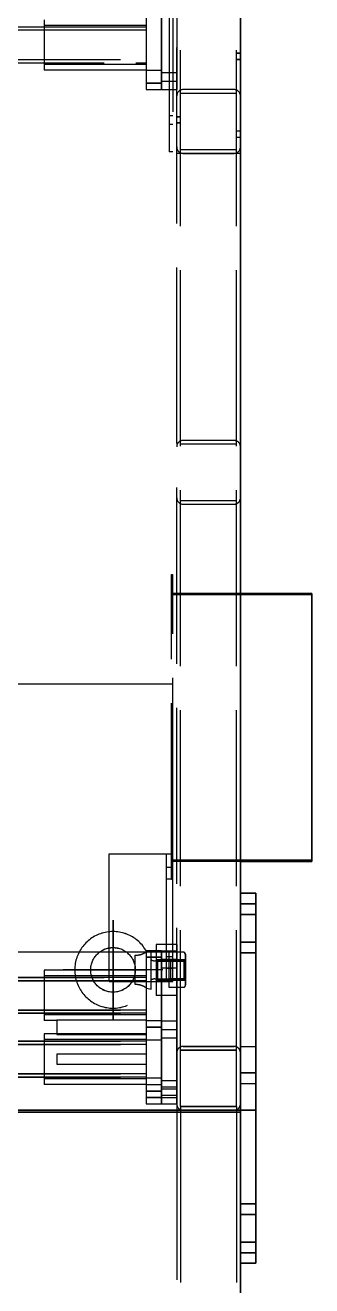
# Model space of a CAD drawing. Header units: millimetres. Extents: x -73083 to 81340, y -6859 to 6812.
# Drawn here: x -62940 to -62715, y 498 to 1486 of the extents above; entities that cross this region are included whole.
import ezdxf

# ---------------------------------------------------------------- set-up
doc = ezdxf.new("R2010")
doc.units = ezdxf.units.MM
doc.linetypes.add('AM_ISO02W050', pattern=[7.5, 6, -1.5])
doc.linetypes.add('AM_ISO08W050', pattern=[18, 12, -1.5, 3, -1.5])
doc.layers.add('AM_7', color=2, linetype='AM_ISO08W050', lineweight=25)
doc.layers.add('AM_HID', color=1, linetype='AM_ISO02W050', lineweight=25)

msp = doc.modelspace()

# ---------------------------------------------------------------- linework, layer by layer
at = {"color": 7, "lineweight": 35, "ltscale": 23}
for p, q in [((-62771.43766, 2585.75543), (-62771.43766, 635.75543)), ((-62715.44548, 1040.77838), (-62771.44548, 1040.77844)), ((-62715.44548, 830.77838), (-62715.44548, 1040.77838)), ((-62715.44548, 830.77838), (-62771.44548, 830.77844)), ((-62771.44548, 805.77398), (-62759.44548, 805.77398)), ((-62759.44792, 805.76336), (-62759.42985, 805.76336)), ((-62759.44548, 805.77398), (-62759.44548, 635.77398)), ((-62759.42985, 685.76336), (-62759.42985, 805.76336)), ((-62759.44499, 685.76416), (-62759.43229, 685.76416)), ((-62759.44352, 685.77136), (-62759.44352, 635.7713)), ((-62759.43229, 515.76422), (-62759.43229, 685.76416)), ((-62759.43034, 635.76348), (-62759.43034, 685.76348)), ((-63016.43766, 635.75653), (-62771.43766, 635.75653)), ((-63016.43766, 635.75543), (-62771.43766, 635.75543)), ((-63016.43766, 634.25653), (-62771.43766, 634.25653)), ((-62771.44548, 635.77398), (-62759.44548, 635.77398)), ((-62771.43913, -64.23774), (-62771.43913, 634.25604)), ((-62771.43766, 634.25653), (-62771.43766, 635.75653)), ((-62759.44303, 635.77105), (-62759.44303, 515.77105)), ((-62771.44303, 515.77105), (-62759.44303, 515.77105)), ((-62759.44499, 515.76422), (-62759.43229, 515.76422))]:
    msp.add_line(p, q, dxfattribs=at)
at = {"layer": 'AM_7', "ltscale": 23}
for p, q in [((-62871.44352, 784.76721), (-62871.44352, 706.76721)), ((-62871.42936, 784.77722), (-62871.42936, 706.77722)), ((-62832.44352, 745.76721), (-62910.44352, 745.76721)), ((-62832.42936, 745.77722), (-62910.42936, 745.77722))]:
    msp.add_line(p, q, dxfattribs=at)
at = {"layer": 'AM_HID', "ltscale": 23}
for p, q in [((-62821.44548, 640.77941), (-62821.44499, 2750.78399)), ((-62818.44548, 638.77947), (-62818.44499, 2752.78399)), ((-62774.44548, 638.77947), (-62774.44499, 2752.78399)), ((-62827.45182, 2187.04571), (-62827.45182, 1387.04571)), ((-62824.45182, 1728.77349), (-62824.45182, 1387.04571)), ((-62833.44011, 1555.77935), (-62833.44011, 1435.77935)), ((-62833.42546, 1555.75567), (-62833.42595, 1435.75567)), ((-62821.44011, 1555.77935), (-62821.44011, 1435.77935)), ((-62821.42546, 1555.75555), (-62821.42595, 1435.75555)), ((-62845.44645, 1550.75701), (-62845.44694, 1440.75701)), ((-62833.44694, 1440.75701), (-62833.44645, 1550.75701)), ((-62845.4655, 1482.27069), (-64038.4655, 1482.27069)), ((-62845.46403, 1482.25714), (-64038.46403, 1482.26458)), ((-62845.4655, 1484.77069), (-63016.44011, 1484.77069)), ((-62845.46403, 1484.75714), (-63016.43766, 1484.75811)), ((-62925.44694, 1490.50762), (-62925.44694, 1470.7575)), ((-62845.44694, 1486.10711), (-62925.44694, 1486.1076)), ((-62845.44352, 1486.10577), (-62925.44352, 1486.10626)), ((-62845.4655, 1484.77069), (-62845.4655, 1484.75518)), ((-62845.46403, 1484.75714), (-62845.46403, 1456.75714)), ((-62845.44694, 1486.10711), (-62845.44694, 1470.75701)), ((-62925.44694, 1470.7575), (-62925.44694, 1451.00762)), ((-62845.44694, 1470.75701), (-62845.44694, 1455.40704)), ((-62774.44499, 1464.22979), (-62771.44499, 1464.22979)), ((-62771.44255, 1464.23419), (-62774.44255, 1464.23419)), ((-64038.4655, 1459.27069), (-62845.4655, 1459.27069)), ((-64038.46403, 1459.26458), (-62845.46403, 1459.25714)), ((-63198.4655, 1456.77069), (-62845.4655, 1456.77069)), ((-63016.43766, 1456.75811), (-62845.46403, 1456.75714)), ((-62845.44694, 1455.40704), (-62925.44694, 1455.40753)), ((-62845.44352, 1455.4057), (-62925.44352, 1455.40618)), ((-62774.44499, 1459.3128), (-62771.44499, 1459.3128)), ((-62771.44255, 1459.31719), (-62774.44255, 1459.31719)), ((-62845.44694, 1451.00714), (-62925.44694, 1451.00762)), ((-62845.44352, 1451.00579), (-62925.44352, 1451.00628)), ((-62833.44694, 1450.75701), (-62845.44694, 1450.75714)), ((-62833.44694, 1450.75701), (-62845.44694, 1450.75701)), ((-62833.44401, 1450.75567), (-62845.44401, 1450.75567)), ((-62833.44352, 1450.75567), (-62845.44352, 1450.75579)), ((-62833.44011, 1449.10284), (-62821.44011, 1449.10284)), ((-62833.44011, 1449.10272), (-62821.44011, 1449.10272)), ((-62833.42595, 1449.07916), (-62821.42595, 1449.07904)), ((-62833.42595, 1449.07916), (-62821.42595, 1449.07916)), ((-62845.44694, 1440.75714), (-62833.44694, 1440.75701)), ((-62833.44694, 1440.75701), (-62845.44694, 1440.75714)), ((-62845.44694, 1440.75701), (-62845.44694, 1435.75701)), ((-62833.44694, 1440.75701), (-62845.44694, 1440.75701)), ((-62833.44694, 1440.75701), (-62845.44694, 1440.75701)), ((-62845.44694, 1435.75701), (-62833.44694, 1435.75701)), ((-62845.44401, 1440.75579), (-62833.44401, 1440.75567)), ((-62833.44401, 1440.75567), (-62845.44401, 1440.75579)), ((-62833.44401, 1440.75567), (-62845.44401, 1440.75567)), ((-62833.44401, 1440.75567), (-62845.44401, 1440.75567)), ((-62833.44694, 1435.75701), (-62833.44694, 1440.75701)), ((-62833.44011, 1442.45574), (-62821.44011, 1442.45574)), ((-62833.44011, 1442.45562), (-62821.44011, 1442.45562)), ((-62833.44011, 1435.77935), (-62821.44011, 1435.77935)), ((-62833.42595, 1442.43218), (-62821.42595, 1442.43206)), ((-62833.42595, 1442.43218), (-62821.42595, 1442.43206)), ((-62833.42595, 1435.75567), (-62821.42595, 1435.75555)), ((-62774.4445, 1432.77813), (-62818.4445, 1432.77801)), ((-62776.4445, 1435.77813), (-62816.4445, 1435.77801)), ((-62827.45182, 1415.54571), (-62824.45182, 1415.54571)), ((-62827.44792, 1415.54644), (-62824.44792, 1415.54644)), ((-62827.4445, 1415.54705), (-62824.4445, 1415.54705)), ((-62827.44108, 1415.54779), (-62824.44108, 1415.54779)), ((-62818.44499, 1414.50189), (-62821.44499, 1414.50189)), ((-62821.44401, 1414.50494), (-62818.44694, 1414.50494)), ((-62821.44352, 1414.50555), (-62818.44352, 1414.50555)), ((-62821.44255, 1414.50628), (-62818.44255, 1414.50628)), ((-62827.45182, 1408.54571), (-62824.45182, 1408.54571)), ((-62827.44792, 1408.54644), (-62824.44792, 1408.54644)), ((-62827.4445, 1408.54705), (-62824.4445, 1408.54705)), ((-62827.44108, 1408.54779), (-62824.44108, 1408.54779)), ((-62818.44499, 1409.58489), (-62821.44499, 1409.58489)), ((-62821.44401, 1409.58795), (-62818.44694, 1409.58795)), ((-62821.44352, 1409.58856), (-62818.44352, 1409.58856)), ((-62821.44255, 1409.58929), (-62818.44255, 1409.58929)), ((-62771.4445, 1403.23651), (-62774.4445, 1403.23651)), ((-62771.44499, 1403.23638), (-62774.44401, 1403.23638)), ((-62771.44596, 1403.23626), (-62774.44352, 1403.23626)), ((-62771.44645, 1403.23614), (-62774.44303, 1403.23614)), ((-62771.4445, 1398.31951), (-62774.4445, 1398.31951)), ((-62771.44499, 1398.31939), (-62774.44401, 1398.31939)), ((-62771.44596, 1398.31927), (-62774.44352, 1398.31927)), ((-62771.44645, 1398.31915), (-62774.44303, 1398.31915)), ((-62824.45182, 1387.04571), (-62827.45182, 1387.04571)), ((-62816.44206, 1385.77691), (-62821.44206, 1385.77691)), ((-62818.4445, 1388.77801), (-62774.4445, 1388.77813)), ((-62816.4445, 1385.77801), (-62776.4445, 1385.77813)), ((-62776.44206, 1385.77691), (-62816.44206, 1385.77691)), ((-62771.44206, 1385.77691), (-62776.44206, 1385.77691)), ((-62774.44499, 1157.77917), (-62818.44499, 1157.77917)), ((-62774.43376, 1157.76428), (-62818.43376, 1157.76428)), ((-62776.44499, 1160.77917), (-62816.44499, 1160.77917)), ((-62776.43376, 1160.76428), (-62816.43376, 1160.76428)), ((-62818.44499, 1113.77917), (-62774.44499, 1113.77917)), ((-62818.43376, 1113.76428), (-62774.43376, 1113.76428)), ((-62816.44499, 1110.77917), (-62776.44499, 1110.77917)), ((-62816.43376, 1110.76428), (-62776.43376, 1110.76428)), ((-62825.44548, 1055.77838), (-62824.44548, 1055.77838)), ((-62825.44548, 816.77838), (-62825.44548, 1055.77838)), ((-62824.44548, 836.68963), (-62824.44548, 1055.77838)), ((-62715.44548, 1039.77838), (-62825.44548, 1039.77844)), ((-62771.44548, 1040.77844), (-62824.44548, 1040.77844)), ((-62824.43815, 969.63439), (-63016.43815, 969.63439)), ((-62874.43766, 736.68963), (-62874.43766, 836.68963)), ((-62874.43766, 836.68963), (-62824.43766, 836.68963)), ((-62829.43815, 736.68963), (-62829.43766, 836.68963)), ((-62715.44548, 831.77838), (-62825.44548, 831.77844)), ((-62771.44548, 830.77844), (-62824.44548, 830.77844)), ((-62824.43766, 736.68963), (-62824.43766, 836.68963)), ((-62829.43815, 826.18963), (-62824.43815, 826.18963)), ((-62829.43815, 817.18963), (-62824.43815, 817.18963)), ((-62825.44548, 816.77838), (-62824.44548, 816.77838)), ((-62771.44548, 805.77398), (-62771.44548, 635.77398)), ((-62771.44548, 797.46191), (-62759.44548, 797.46191)), ((-62759.42985, 797.45135), (-62771.42985, 797.45135)), ((-62771.44548, 789.08593), (-62759.44548, 789.08593)), ((-62759.42985, 789.07537), (-62771.42985, 789.07537)), ((-62821.46403, 765.77728), (-62837.46403, 765.77728)), ((-62837.46403, 765.77728), (-62837.46403, 725.77728)), ((-62821.46403, 765.77728), (-62821.46403, 725.77728)), ((-62771.44548, 767.46191), (-62759.44548, 767.46191)), ((-62759.42985, 767.45135), (-62771.42985, 767.45135)), ((-62824.43815, 759.63439), (-63016.43815, 759.63439)), ((-62853.94352, 734.25512), (-62853.94352, 757.27935)), ((-62853.92936, 734.26507), (-62853.92936, 757.28936)), ((-62845.44499, 760.77929), (-62845.44499, 755.77929)), ((-62833.44499, 760.77929), (-62845.44499, 760.77929)), ((-62845.44499, 755.77929), (-62845.44499, 645.77929)), ((-62845.44499, 755.77929), (-62833.44499, 755.77929)), ((-62833.44499, 755.77923), (-62845.44499, 755.77923)), ((-62833.44499, 755.77911), (-62845.44499, 755.77911)), ((-62833.44499, 755.77911), (-62845.44499, 755.77911)), ((-62833.44108, 755.77069), (-62845.44108, 755.77069)), ((-62833.44108, 755.77062), (-62845.44108, 755.77062)), ((-62833.44108, 755.77062), (-62845.44108, 755.77062)), ((-62845.44108, 755.77056), (-62833.44108, 755.77056)), ((-62845.10075, 760.12237), (-62841.44352, 760.76721)), ((-62845.08659, 760.13238), (-62841.42936, 760.77722)), ((-62841.44352, 730.76721), (-62841.44352, 760.76721)), ((-62841.42936, 730.77722), (-62841.42936, 760.77722)), ((-62837.46403, 752.69476), (-62821.46403, 752.69476)), ((-62837.46159, 752.68475), (-62821.46159, 752.68475)), ((-62836.44352, 753.76721), (-62836.44352, 737.76721)), ((-62836.44352, 753.76721), (-62836.44352, 737.76721)), ((-62836.44352, 753.76721), (-62815.52604, 753.76721)), ((-62836.42936, 753.77722), (-62836.42936, 737.77722)), ((-62836.42936, 753.77722), (-62836.42936, 737.77722)), ((-62836.42936, 753.77722), (-62815.51188, 753.77722)), ((-62833.44499, 760.77929), (-62821.44499, 760.77929)), ((-62833.44499, 760.77929), (-62833.44499, 640.77923)), ((-62833.44499, 755.77929), (-62833.44499, 760.77929)), ((-62833.44499, 645.77929), (-62833.44499, 755.77929)), ((-62833.44499, 754.10278), (-62821.44499, 754.10272)), ((-62833.44499, 754.10266), (-62821.44499, 754.10266)), ((-62833.42546, 760.77056), (-62833.42546, 640.77056)), ((-62833.42546, 754.09417), (-62821.42546, 754.09417)), ((-62833.42546, 754.09411), (-62821.42546, 754.09411)), ((-62829.43815, 756.18963), (-62824.43815, 756.18963)), ((-62827.44352, 752.69543), (-62827.44352, 759.62365)), ((-62815.5153, 759.62365), (-62827.44352, 759.62365)), ((-62826.361, 752.68475), (-62827.44352, 753.76721)), ((-62827.44352, 738.83905), (-62827.44352, 752.69543)), ((-62815.5153, 752.69543), (-62827.44352, 752.69543)), ((-62815.5153, 752.69543), (-62827.44303, 752.69543)), ((-62827.42936, 752.70544), (-62827.42936, 759.63366)), ((-62815.50114, 759.63366), (-62827.42936, 759.63366)), ((-62826.34684, 752.69476), (-62827.42936, 753.77722)), ((-62827.42936, 738.84906), (-62827.42936, 752.70544)), ((-62815.50114, 752.70544), (-62827.42936, 752.70544)), ((-62815.50114, 752.70544), (-62827.42936, 752.70544)), ((-62826.361, 752.68475), (-62826.361, 745.76721)), ((-62826.361, 752.68475), (-62815.52604, 752.68475)), ((-62826.34684, 752.69476), (-62826.34684, 745.77722)), ((-62826.34684, 752.69476), (-62815.51188, 752.69476)), ((-62821.44792, 760.77056), (-62821.42546, 760.77056)), ((-62821.44499, 760.77929), (-62821.44499, 640.77923)), ((-62821.42546, 760.77056), (-62821.42546, 640.77056)), ((-62815.52604, 737.76721), (-62815.52604, 753.76721)), ((-62815.52604, 737.76721), (-62815.52604, 753.76721)), ((-62814.44352, 752.68475), (-62815.52604, 753.76721)), ((-62815.52604, 752.68475), (-62814.44352, 753.76721)), ((-62815.52604, 745.76721), (-62815.52604, 752.68475)), ((-62814.44352, 757.76721), (-62815.5153, 759.62365)), ((-62815.51188, 737.77722), (-62815.51188, 753.77722)), ((-62815.51188, 737.77722), (-62815.51188, 753.77722)), ((-62814.42936, 752.69476), (-62815.51188, 753.77722)), ((-62815.51188, 752.69476), (-62814.42936, 753.77722)), ((-62815.51188, 745.77722), (-62815.51188, 752.69476)), ((-62814.42936, 757.77722), (-62815.50114, 759.63366)), ((-62814.44352, 757.76721), (-62814.44352, 756.15954)), ((-62814.44352, 756.15954), (-62814.44352, 745.76721)), ((-62814.44352, 752.68475), (-62814.44352, 738.84973)), ((-62814.42936, 757.77722), (-62814.42936, 756.16955)), ((-62814.42936, 756.16955), (-62814.42936, 745.77722)), ((-62814.42936, 752.69476), (-62814.42936, 738.85974)), ((-62771.44548, 759.08593), (-62759.44548, 759.08593)), ((-62759.42985, 759.07537), (-62771.42985, 759.07537)), ((-62925.44499, 745.52917), (-62925.44499, 725.77923)), ((-62845.44499, 745.52917), (-62925.44499, 745.52917)), ((-62845.44499, 741.12921), (-62925.44499, 741.12921)), ((-62845.44108, 745.52062), (-62925.44108, 745.52062)), ((-62845.44108, 741.1206), (-62925.44108, 741.1206)), ((-62833.44499, 745.77923), (-62845.44499, 745.77923)), ((-62833.44499, 745.77911), (-62845.44499, 745.77911)), ((-62845.44499, 741.12921), (-62845.44499, 725.77923)), ((-62833.44108, 745.77062), (-62845.44108, 745.77062)), ((-62833.44108, 745.77062), (-62845.44108, 745.77062)), ((-62833.44499, 747.45574), (-62821.44499, 747.45574)), ((-62833.44499, 747.45562), (-62821.44499, 747.45562)), ((-62833.42546, 747.44714), (-62821.42546, 747.44714)), ((-62833.42546, 747.44708), (-62821.42546, 747.44708)), ((-62829.43815, 747.18963), (-62824.43815, 747.18963)), ((-62826.361, 745.76727), (-62826.361, 738.84973)), ((-62826.34684, 745.77722), (-62826.34684, 738.85974)), ((-62815.52604, 738.84973), (-62815.52604, 745.76727)), ((-62815.51188, 738.85974), (-62815.51188, 745.77722)), ((-62814.44352, 745.76721), (-62814.44352, 735.37493)), ((-62814.42936, 745.77722), (-62814.42936, 735.38494)), ((-62845.46843, 739.75708), (-64038.46843, 739.76452)), ((-64038.46843, 737.26452), (-62845.46843, 737.25708)), ((-62845.46843, 737.25708), (-64038.46843, 737.26452)), ((-62845.4655, 739.77062), (-64038.4655, 739.77062)), ((-64038.4655, 737.27062), (-62845.4655, 737.27062)), ((-62845.4655, 737.27062), (-64038.4655, 737.27062)), ((-63016.44011, 739.77062), (-62845.4655, 739.77062)), ((-63016.43766, 739.75817), (-62845.46843, 739.75708)), ((-62874.43766, 736.68963), (-62824.43766, 736.68963)), ((-62845.46843, 739.75708), (-62845.46891, 711.75708)), ((-62845.4655, 739.77062), (-62845.4655, 739.75524)), ((-62845.10075, 731.4121), (-62841.44352, 730.76721)), ((-62845.08659, 731.42211), (-62841.42936, 730.77722)), ((-62837.46403, 738.85974), (-62821.46403, 738.85974)), ((-62837.46159, 738.84973), (-62821.46159, 738.84973)), ((-62836.44352, 737.76721), (-62815.52604, 737.76721)), ((-62836.42936, 737.77722), (-62815.51188, 737.77722)), ((-62826.361, 738.84973), (-62827.44352, 737.76721)), ((-62827.44352, 731.91082), (-62827.44352, 738.83905)), ((-62815.5153, 738.83905), (-62827.44352, 738.83905)), ((-62815.5153, 731.91082), (-62827.44352, 731.91082)), ((-62815.5153, 738.83905), (-62827.44303, 738.83905)), ((-62826.34684, 738.85974), (-62827.42936, 737.77722)), ((-62827.42936, 731.92083), (-62827.42936, 738.84906)), ((-62815.50114, 738.84906), (-62827.42936, 738.84906)), ((-62815.50114, 738.84906), (-62827.42936, 738.84906)), ((-62815.50114, 731.92083), (-62827.42936, 731.92083)), ((-62826.361, 738.84973), (-62815.52604, 738.84973)), ((-62826.34684, 738.85974), (-62815.51188, 738.85974)), ((-62814.44352, 738.84973), (-62815.52604, 737.76721)), ((-62815.52604, 738.84973), (-62814.44352, 737.76721)), ((-62814.44352, 733.76721), (-62815.5153, 731.91082)), ((-62814.42936, 738.85974), (-62815.51188, 737.77722)), ((-62815.51188, 738.85974), (-62814.42936, 737.77722)), ((-62814.42936, 733.77722), (-62815.50114, 731.92083)), ((-62814.44352, 735.37493), (-62814.44352, 733.76721)), ((-62814.42936, 735.38494), (-62814.42936, 733.77722)), ((-62925.44499, 725.77923), (-62925.44499, 706.02917)), ((-62845.44499, 725.77923), (-62845.44499, 710.42919)), ((-62821.46403, 725.77728), (-62837.46403, 725.77728)), ((-64038.46891, 714.26452), (-62845.46891, 714.25708)), ((-62845.46891, 714.25708), (-64038.46891, 714.26452)), ((-64038.46891, 711.76452), (-62845.46891, 711.75708)), ((-64038.4655, 714.27062), (-62845.4655, 714.27062)), ((-62845.4655, 714.27062), (-64038.4655, 714.27062)), ((-64038.4655, 711.77062), (-62845.4655, 711.77062)), ((-62845.4655, 711.77062), (-64038.4655, 711.77062)), ((-62845.46891, 711.75708), (-63016.43766, 711.75817)), ((-62845.44499, 710.42919), (-62925.44499, 710.42919)), ((-62915.44499, 706.02917), (-62925.44499, 706.02917)), ((-62845.44108, 710.42065), (-62925.44108, 710.42065)), ((-62915.44108, 706.02062), (-62925.44108, 706.02062)), ((-62845.44499, 706.43853), (-62915.44499, 706.43853)), ((-62915.44499, 706.43853), (-62915.44499, 695.11993)), ((-62845.44499, 706.43847), (-62915.44499, 706.43847)), ((-62845.44108, 706.42993), (-62915.44108, 706.42993)), ((-62845.44108, 706.42993), (-62915.44108, 706.42993)), ((-62833.44499, 705.76446), (-62845.44499, 705.76446)), ((-62833.44499, 705.77746), (-62821.44499, 705.77746)), ((-62925.44499, 695.52917), (-62925.44499, 675.77923)), ((-62915.44499, 695.52917), (-62925.44499, 695.52917)), ((-62845.4445, 695.51458), (-62925.4445, 695.51458)), ((-62845.4445, 695.51452), (-62925.4445, 695.51452)), ((-62845.44206, 695.51739), (-62925.44206, 695.51739)), ((-62845.44206, 695.51733), (-62925.44206, 695.51733)), ((-62915.44108, 695.52062), (-62925.44108, 695.52062)), ((-62845.44499, 695.11987), (-62915.44499, 695.11993)), ((-62915.44499, 695.11987), (-62845.44499, 695.11987)), ((-62915.44108, 695.11132), (-62845.44108, 695.11132)), ((-62845.44108, 695.11132), (-62915.44108, 695.11132)), ((-62845.44499, 700.76446), (-62833.44499, 700.76446)), ((-62833.44499, 700.76446), (-62845.44499, 700.76446)), ((-62833.4445, 700.76458), (-62845.4445, 700.76458)), ((-62833.4445, 700.76458), (-62845.4445, 700.76458)), ((-62833.44206, 700.76745), (-62845.44206, 700.76745)), ((-62833.44206, 700.76745), (-62845.44206, 700.76745)), ((-62833.44206, 700.76733), (-62845.44206, 700.76733)), ((-62845.44206, 700.76727), (-62833.44206, 700.76727)), ((-62833.4445, 699.10095), (-62821.4445, 699.10095)), ((-62833.4445, 699.10064), (-62821.4445, 699.10064)), ((-62833.4445, 692.45391), (-62821.4445, 692.45391)), ((-62833.4445, 692.45361), (-62821.4445, 692.45361)), ((-62833.44255, 699.09094), (-62821.44255, 699.09094)), ((-62833.44255, 699.09082), (-62821.44255, 699.09082)), ((-62833.44255, 692.4439), (-62821.44255, 692.4439)), ((-62833.44255, 692.44378), (-62821.44255, 692.44378)), ((-62845.47087, 689.7843), (-64038.47038, 689.7843)), ((-64038.47038, 687.2843), (-62845.47087, 687.2843)), ((-62845.47087, 687.2843), (-64038.47038, 687.2843)), ((-62845.46891, 687.27917), (-64038.4694, 687.27923)), ((-64038.46843, 689.76458), (-62845.46843, 689.76458)), ((-62845.46843, 689.76458), (-64038.46843, 689.76458)), ((-62845.46843, 687.28332), (-64038.46843, 687.28338)), ((-64038.46843, 687.26458), (-62845.46843, 687.26458)), ((-62845.46843, 687.26458), (-64038.46843, 687.26458)), ((-62845.4655, 689.77062), (-64038.4655, 689.77069)), ((-62845.46598, 689.76739), (-64038.4655, 689.76745)), ((-62845.4655, 687.27062), (-64038.4655, 687.27069)), ((-62845.46598, 687.26739), (-64038.4655, 687.26745)), ((-63016.44011, 689.7843), (-62845.47087, 689.7843)), ((-62845.46843, 689.78332), (-63016.43815, 689.78332)), ((-62845.46891, 689.77917), (-63016.43766, 689.77917)), ((-62845.44499, 691.12921), (-62925.44499, 691.12921)), ((-62845.4445, 691.11456), (-62925.4445, 691.11456)), ((-62845.4445, 691.1145), (-62925.4445, 691.1145)), ((-62845.44206, 691.11743), (-62925.44206, 691.11743)), ((-62845.44206, 691.11737), (-62925.44206, 691.11737)), ((-62845.44108, 691.1206), (-62925.44108, 691.1206)), ((-62845.46891, 689.77917), (-62845.46891, 675.77667)), ((-62845.46843, 689.78332), (-62845.46843, 689.77966)), ((-62845.44499, 691.12921), (-62845.44499, 675.77923)), ((-62833.44499, 690.76446), (-62845.44499, 690.76446)), ((-62833.4445, 690.76458), (-62845.4445, 690.76458)), ((-62833.44206, 690.76745), (-62845.44206, 690.76745)), ((-62833.44206, 690.76733), (-62845.44206, 690.76733)), ((-62818.44548, 638.77929), (-62818.44499, 682.77917)), ((-62818.44499, 682.77929), (-62774.44499, 682.77929)), ((-62774.44499, 682.77917), (-62818.44499, 682.77917)), ((-62818.44255, 682.77062), (-62774.44255, 682.77062)), ((-62816.44499, 685.77929), (-62776.44499, 685.77929)), ((-62776.44499, 685.77917), (-62816.44499, 685.77917)), ((-62816.44255, 685.77062), (-62776.44255, 685.77062)), ((-62774.44548, 638.77929), (-62774.44499, 682.77917)), ((-62771.44499, 685.7738), (-62759.44499, 685.7738)), ((-62771.44352, 685.77136), (-62771.44352, 635.7713)), ((-62771.43229, 515.76422), (-62771.43229, 685.76416)), ((-62925.44499, 675.77923), (-62925.44499, 656.02923)), ((-62845.4445, 679.76452), (-62915.4445, 679.76452)), ((-62915.4445, 679.76452), (-62915.4445, 671.76452)), ((-62845.46891, 675.77667), (-62845.46891, 661.77917)), ((-62845.44499, 675.77923), (-62845.44499, 660.42919)), ((-62821.44499, 680.77917), (-62821.44548, 640.77929)), ((-64038.47038, 664.2843), (-62845.47087, 664.2843)), ((-62845.47087, 664.2843), (-64038.47038, 664.2843)), ((-62845.46891, 664.27917), (-64038.4694, 664.27923)), ((-62845.46843, 664.28332), (-64038.46843, 664.28338)), ((-64038.46843, 664.26458), (-62845.46843, 664.26458)), ((-62845.46843, 664.26458), (-64038.46843, 664.26458)), ((-62845.4655, 664.27062), (-64038.4655, 664.27069)), ((-62845.46598, 664.26739), (-64038.4655, 664.26745)), ((-62915.4445, 671.76452), (-62845.4445, 671.76452)), ((-62771.44499, 664.96166), (-62759.44499, 664.96166)), ((-62771.44499, 664.96154), (-62759.44499, 664.96154)), ((-62771.44352, 664.95928), (-62759.44352, 664.95928)), ((-62771.44303, 664.95916), (-62759.44303, 664.95916)), ((-62759.4318, 664.95208), (-62771.4318, 664.95208)), ((-62759.4318, 664.95202), (-62771.4318, 664.95202)), ((-62759.43034, 664.95147), (-62771.43034, 664.95147)), ((-62759.43034, 664.95141), (-62771.43034, 664.95141)), ((-64038.47038, 661.7843), (-62845.47087, 661.7843)), ((-62845.47087, 661.7843), (-64038.47038, 661.7843)), ((-62845.46843, 661.78332), (-64038.46843, 661.78338)), ((-64038.46843, 661.76458), (-62845.46843, 661.76458)), ((-62845.46843, 661.76458), (-64038.46843, 661.76458)), ((-62845.4655, 661.77062), (-64038.4655, 661.77069)), ((-62845.46598, 661.76739), (-64038.4655, 661.76745)), ((-62845.46891, 661.77917), (-63016.43766, 661.77917)), ((-62845.44499, 660.42919), (-62925.44499, 660.42919)), ((-62845.44499, 656.02923), (-62925.44499, 656.02923)), ((-62845.4445, 660.41455), (-62925.4445, 660.41455)), ((-62845.4445, 660.41448), (-62925.4445, 660.41448)), ((-62925.4445, 656.02801), (-62925.4445, 656.01446)), ((-62845.4445, 656.01458), (-62925.4445, 656.01458)), ((-62845.4445, 656.01446), (-62925.4445, 656.01446)), ((-62845.44206, 660.41741), (-62925.44206, 660.41741)), ((-62845.44206, 660.41735), (-62925.44206, 660.41735)), ((-62845.44206, 656.01739), (-62925.44206, 656.01739)), ((-62845.44206, 656.01733), (-62925.44206, 656.01733)), ((-62845.44108, 660.42065), (-62925.44108, 660.42065)), ((-62845.44108, 656.02062), (-62925.44108, 656.02062)), ((-62845.46843, 661.77795), (-62845.46843, 661.76458)), ((-62833.44499, 660.76446), (-62845.44499, 660.76446)), ((-62833.44499, 655.77923), (-62845.44499, 655.77923)), ((-62833.44499, 655.77911), (-62845.44499, 655.77911)), ((-62833.4445, 660.76458), (-62845.4445, 660.76458)), ((-62833.44206, 660.76745), (-62845.44206, 660.76745)), ((-62833.44206, 660.76733), (-62845.44206, 660.76733)), ((-62833.44108, 655.77069), (-62845.44108, 655.77069)), ((-62833.44108, 655.77056), (-62845.44108, 655.77056)), ((-62833.44499, 654.10272), (-62821.44499, 654.10272)), ((-62833.44499, 654.1026), (-62821.44499, 654.1026)), ((-62833.4445, 659.10089), (-62821.4445, 659.10089)), ((-62833.4445, 659.10064), (-62821.4445, 659.10064)), ((-62833.4445, 652.45391), (-62821.4445, 652.45391)), ((-62833.4445, 652.45361), (-62821.4445, 652.45361)), ((-62833.44255, 659.09094), (-62821.44255, 659.09094)), ((-62833.44255, 659.09082), (-62821.44255, 659.09082)), ((-62833.44255, 652.4439), (-62821.44255, 652.4439)), ((-62833.44255, 652.44378), (-62821.44255, 652.44378)), ((-62833.42546, 654.09417), (-62821.42546, 654.09417)), ((-62833.42546, 654.09411), (-62821.42546, 654.09411)), ((-62771.44499, 656.58569), (-62759.44499, 656.58569)), ((-62771.44499, 656.58557), (-62759.44499, 656.58557)), ((-62771.44352, 656.58331), (-62759.44352, 656.58331)), ((-62771.44303, 656.58319), (-62759.44303, 656.58319)), ((-62759.4318, 656.57611), (-62771.4318, 656.57611)), ((-62759.4318, 656.57604), (-62771.4318, 656.57604)), ((-62759.43034, 656.5755), (-62771.43034, 656.5755)), ((-62759.43034, 656.57543), (-62771.43034, 656.57543)), ((-62833.44499, 650.76446), (-62845.44499, 650.76446)), ((-62833.44499, 650.76446), (-62845.44499, 650.76446)), ((-62845.44499, 645.77929), (-62845.44499, 640.77923)), ((-62833.44499, 645.77929), (-62845.44499, 645.77929)), ((-62833.44499, 645.77923), (-62845.44499, 645.77923)), ((-62845.44499, 645.77911), (-62833.44499, 645.77911)), ((-62833.44499, 645.77911), (-62845.44499, 645.77911)), ((-62845.44499, 645.76446), (-62833.44499, 645.76446)), ((-62845.4445, 650.76458), (-62833.4445, 650.76458)), ((-62833.4445, 650.76458), (-62845.4445, 650.76458)), ((-62845.44206, 650.76745), (-62833.44206, 650.76745)), ((-62833.44206, 650.76739), (-62845.44206, 650.76739)), ((-62833.44206, 650.76727), (-62845.44206, 650.76727)), ((-62833.44206, 650.76727), (-62845.44206, 650.76727)), ((-62845.44108, 645.77069), (-62833.44108, 645.77069)), ((-62833.44108, 645.77069), (-62845.44108, 645.77069)), ((-62833.44108, 645.77056), (-62845.44108, 645.77056)), ((-62833.44108, 645.77056), (-62845.44108, 645.77056)), ((-62833.44499, 647.45574), (-62821.44499, 647.45574)), ((-62833.44499, 647.45562), (-62821.44499, 647.45562)), ((-62833.44499, 640.77923), (-62833.44499, 645.77929)), ((-62833.44499, 645.77746), (-62821.44499, 645.77746)), ((-62833.42546, 647.44714), (-62821.42546, 647.44714)), ((-62833.42546, 647.44708), (-62821.42546, 647.44708)), ((-63016.44206, 635.77655), (-62816.44792, 635.77655)), ((-63016.44206, 634.26043), (-62771.44206, 634.26043)), ((-62845.44499, 640.77923), (-62833.44499, 640.77923)), ((-62833.44499, 640.77923), (-62821.44499, 640.77923)), ((-62821.44792, 640.77056), (-62821.42546, 640.77056)), ((-62821.44499, 640.77899), (-62821.44499, -64.21894)), ((-62818.44548, 638.77947), (-62774.44548, 638.77947)), ((-62774.44548, 638.77929), (-62818.44548, 638.77929)), ((-62818.44499, 638.77899), (-62818.44499, -66.21894)), ((-62818.44255, 638.77069), (-62774.44255, 638.77069)), ((-62776.44548, 635.77947), (-62816.44548, 635.77947)), ((-62816.44548, 635.77935), (-62776.44548, 635.77935)), ((-62776.44255, 635.77069), (-62816.44255, 635.77069)), ((-62776.44499, 635.77655), (-62771.44206, 635.77655)), ((-62774.44499, 638.77899), (-62774.44499, -66.21894)), ((-62771.44303, 635.77105), (-62771.44303, 515.77105)), ((-62771.43913, 634.25604), (-62771.43913, 635.76232)), ((-62759.44499, 635.76409), (-62759.43229, 635.76409)), ((-62771.44303, 562.45892), (-62759.44303, 562.45892)), ((-62771.44303, 554.08294), (-62759.44303, 554.08294)), ((-62759.43229, 562.45214), (-62771.43229, 562.45214)), ((-62759.43229, 554.07611), (-62771.43229, 554.07611)), ((-62771.44303, 532.45892), (-62759.44303, 532.45892)), ((-62771.44303, 524.08294), (-62759.44303, 524.08294)), ((-62759.43229, 532.45214), (-62771.43229, 532.45214)), ((-62759.43229, 524.07611), (-62771.43229, 524.07611))]:
    msp.add_line(p, q, dxfattribs=at)
for points in [[(-62815.5153, 759.62365), (-62815.20768, 759.0545), (-62814.94401, 758.48168), (-62814.67155, 757.7124), (-62814.50163, 756.9378), (-62814.44352, 756.15954)], [(-62814.44352, 756.15954), (-62814.46403, 756.62561), (-62814.52604, 757.09057), (-62814.6403, 757.60028), (-62814.79948, 758.10778), (-62815.21501, 759.06945), (-62815.5153, 759.62365)], [(-62814.44352, 756.15954), (-62814.46452, 755.69348), (-62814.52604, 755.22851), (-62814.6403, 754.71881), (-62814.79948, 754.2113), (-62815.21501, 753.24957), (-62815.5153, 752.69543)], [(-62815.5153, 752.69543), (-62815.20768, 753.26458), (-62814.94401, 753.8374), (-62814.67155, 754.60668), (-62814.50163, 755.38128), (-62814.44352, 756.15954)], [(-62815.5153, 752.69543), (-62815.20768, 751.55712), (-62814.94401, 750.41149), (-62814.67155, 748.87292), (-62814.50163, 747.32373), (-62814.44352, 745.76721)], [(-62814.44303, 745.76727), (-62814.4655, 746.72174), (-62814.52995, 747.67395), (-62814.64323, 748.67102), (-62814.79948, 749.66375), (-62815.21501, 751.58709), (-62815.5153, 752.69543)], [(-62815.50114, 759.63366), (-62815.19352, 759.06451), (-62814.92985, 758.49169), (-62814.65739, 757.72241), (-62814.48698, 756.94781), (-62814.42936, 756.16955)], [(-62814.42936, 756.16955), (-62814.44987, 756.63555), (-62814.51237, 757.10058), (-62814.62614, 757.61029), (-62814.78532, 758.11779), (-62815.20085, 759.07946), (-62815.50114, 759.63366)], [(-62814.42936, 756.16955), (-62814.44987, 755.70349), (-62814.51237, 755.23852), (-62814.62614, 754.72875), (-62814.78532, 754.22131), (-62815.20085, 753.25958), (-62815.50114, 752.70544)], [(-62815.50114, 752.70544), (-62815.19352, 753.27459), (-62814.92985, 753.84741), (-62814.65739, 754.61669), (-62814.48698, 755.39129), (-62814.42936, 756.16955)], [(-62815.50114, 752.70544), (-62815.19352, 751.56713), (-62814.92985, 750.4215), (-62814.65739, 748.88293), (-62814.48698, 747.33374), (-62814.42936, 745.77722)], [(-62814.42936, 745.77728), (-62814.45085, 746.73168), (-62814.51628, 747.68395), (-62814.62907, 748.68103), (-62814.78532, 749.67376), (-62815.20085, 751.5971), (-62815.50114, 752.70544)], [(-62815.5153, 738.83905), (-62815.20768, 739.97729), (-62814.94401, 741.12298), (-62814.67155, 742.66156), (-62814.50163, 744.21075), (-62814.44303, 745.76727)], [(-62814.44352, 745.76721), (-62814.4655, 744.81274), (-62814.52995, 743.86053), (-62814.64323, 742.86346), (-62814.79948, 741.87072), (-62815.21501, 739.94738), (-62815.5153, 738.83905)], [(-62815.50114, 738.84906), (-62815.19352, 739.9873), (-62814.92985, 741.13299), (-62814.65739, 742.6715), (-62814.48698, 744.22076), (-62814.42936, 745.77728)], [(-62814.42936, 745.77722), (-62814.45085, 744.82275), (-62814.51628, 743.87054), (-62814.62907, 742.87347), (-62814.78532, 741.88073), (-62815.20085, 739.95739), (-62815.50114, 738.84906)], [(-62814.44352, 735.37493), (-62814.46403, 735.841), (-62814.52604, 736.30596), (-62814.6403, 736.81567), (-62814.79948, 737.32318), (-62815.21501, 738.28485), (-62815.5153, 738.83905)], [(-62815.5153, 738.83905), (-62815.20768, 738.26989), (-62814.94401, 737.69702), (-62814.67155, 736.92779), (-62814.50163, 736.15319), (-62814.44352, 735.37493)], [(-62815.5153, 731.91082), (-62815.20768, 732.47998), (-62814.94401, 733.05279), (-62814.67155, 733.82208), (-62814.50163, 734.59667), (-62814.44352, 735.37493)], [(-62814.44352, 735.37493), (-62814.46452, 734.90887), (-62814.52604, 734.4439), (-62814.6403, 733.9342), (-62814.79948, 733.42669), (-62815.21501, 732.46502), (-62815.5153, 731.91082)], [(-62814.42936, 735.38494), (-62814.44987, 735.85095), (-62814.51237, 736.31597), (-62814.62614, 736.82568), (-62814.78532, 737.33319), (-62815.20085, 738.29486), (-62815.50114, 738.84906)], [(-62815.50114, 738.84906), (-62815.19352, 738.2799), (-62814.92985, 737.70703), (-62814.65739, 736.9378), (-62814.48698, 736.16314), (-62814.42936, 735.38494)], [(-62815.50114, 731.92083), (-62815.19352, 732.48999), (-62814.92985, 733.0628), (-62814.65739, 733.83209), (-62814.48698, 734.60668), (-62814.42936, 735.38494)], [(-62814.42936, 735.38494), (-62814.44987, 734.91888), (-62814.51237, 734.45391), (-62814.62614, 733.94415), (-62814.78532, 733.4367), (-62815.20085, 732.47497), (-62815.50114, 731.92083)]]:
    msp.add_lwpolyline(points, dxfattribs=at)
for centre in [(-62871.44352, 745.76721), (-62871.42936, 745.77722)]:
    msp.add_circle(centre, 17.5, dxfattribs=at)
for centre, radius, start, end in [((-62816.4445, 1430.77801), 5, 90.00006398, 180.00006329), ((-62776.4445, 1430.77813), 5, 0.00006469, 90.00006398), ((-62816.4445, 1390.77801), 5, 180.00006329, 270.0000658), ((-62776.4445, 1390.77813), 5, 270.0000658, 0.00006469), ((-62816.44499, 1155.77917), 5, 89.99999567, 180.00000501), ((-62776.44499, 1155.77917), 5, 359.99999897, 89.99999567), ((-62816.44499, 1115.77917), 5, 180.00000501, 269.9999975), ((-62776.44499, 1115.77917), 5, 269.9999975, 359.99999897), ((-62871.44352, 745.76721), 30, 28.58761846, 331.41286478), ((-62871.42936, 745.77722), 30, 28.58761846, 331.41286478), ((-62853.77311, 773.35778), 16.07877, 269.39393432, 277.44505396), ((-62853.75261, 772.94335), 15.66412, 269.30340699, 279.29300945), ((-62853.75944, 773.36779), 16.07877, 269.39393432, 277.44505396), ((-62853.73893, 772.9533), 15.66412, 269.30340699, 279.29300945), ((-62853.46208, 770.74029), 13.44251, 277.57600234, 286.36701588), ((-62853.44792, 770.7503), 13.44251, 277.57600234, 286.36701588), ((-62853.43571, 770.63067), 13.32986, 279.55262494, 289.54258256), ((-62853.42155, 770.64068), 13.32986, 279.55262494, 289.54258256), ((-62853.60612, 771.12719), 13.85463, 286.48649638, 295.35109154), ((-62853.59196, 771.1372), 13.85463, 286.48649638, 295.35109154), ((-62853.82341, 771.65136), 14.42166, 289.6371397, 297.52737423), ((-62853.80925, 771.66137), 14.42166, 289.6371397, 297.52737423), ((-62854.57536, 773.16564), 16.11229, 295.36287362, 301.67454898), ((-62854.5612, 773.17565), 16.11229, 295.36287362, 301.67454898), ((-62854.96012, 773.84844), 16.89578, 297.5023894, 302.747278), ((-62854.94596, 773.85845), 16.89578, 297.5023894, 302.747278), ((-62856.00114, 775.52783), 18.87181, 301.59269599, 305.28229588), ((-62855.98698, 775.53784), 18.87181, 301.59269599, 305.28229588), ((-62856.30241, 775.97912), 19.41435, 302.67836822, 305.2390642), ((-62856.28874, 775.98913), 19.41435, 302.67836822, 305.2390642), ((-62838.94352, 756.8897), 4, 231.31781536, 308.68218646), ((-62838.92936, 756.89971), 4, 231.31781536, 308.68218646), ((-62853.778, 718.09484), 16.16061, 82.57622208, 90.58653817), ((-62853.75993, 718.48962), 15.7656, 80.7409161, 90.66610304), ((-62853.76384, 718.10485), 16.16061, 82.57622208, 90.58653817), ((-62853.74577, 718.49963), 15.7656, 80.7409161, 90.66610304), ((-62853.507, 720.58221), 13.65868, 73.70319847, 82.35489663), ((-62853.49284, 720.59222), 13.65868, 73.70319847, 82.35489663), ((-62853.49528, 720.67346), 13.56701, 70.54538345, 80.36035845), ((-62853.48112, 720.68347), 13.56701, 70.54538345, 80.36035845), ((-62853.66032, 720.26446), 14.00693, 64.69786725, 73.46580158), ((-62853.64616, 720.27447), 14.00693, 64.69786725, 73.46580158), ((-62853.85807, 719.80322), 14.50866, 62.4959577, 70.33879071), ((-62853.8444, 719.81323), 14.50866, 62.4959577, 70.33879071), ((-62854.55778, 718.39709), 16.07912, 58.32616819, 64.65069797), ((-62854.54362, 718.4071), 16.07912, 58.32616819, 64.65069797), ((-62854.90153, 717.78424), 16.78158, 57.23959779, 62.52012291), ((-62854.88737, 717.79425), 16.78158, 57.23959779, 62.52012291), ((-62856.28971, 715.55548), 19.40719, 54.7920883, 58.3796554), ((-62856.27555, 715.56549), 19.40719, 54.7920883, 58.3796554), ((-62856.33903, 715.4887), 19.49008, 54.78706128, 57.33750514), ((-62856.32487, 715.49865), 19.49008, 54.78706128, 57.33750514), ((-62838.94352, 734.64471), 4, 51.31781012, 128.68218464), ((-62838.92936, 734.65472), 4, 51.31781012, 128.68218464), ((-62816.44499, 680.77929), 5, 89.99994103, 179.99982742), ((-62816.44401, 680.77832), 5, 90.01089666, 179.99010123), ((-62816.44255, 680.77062), 4.99999, 89.99996152, 180.00000865), ((-62776.44499, 680.77929), 4.99999, 0.00003737, 90.0000913), ((-62776.44401, 680.77832), 5, 0.00989621, 90.01089666), ((-62776.44255, 680.77062), 5, 0.00012566, 90.0000025), ((-62816.44548, 640.77947), 4.99999, 180.00003597, 270.00009312), ((-62816.44401, 640.77832), 5, 179.9887352, 269.98718406), ((-62816.44255, 640.77069), 5, 180.00013159, 270.00000433), ((-62776.44548, 640.77947), 5, 269.99994285, 359.99982204), ((-62776.44401, 640.77832), 5, 269.98718406, 0.01126165), ((-62776.44255, 640.77069), 4.99999, 269.99996334, 0.00001233)]:
    msp.add_arc(centre, radius, start, end, dxfattribs=at)

doc.saveas('drawing.dxf')
